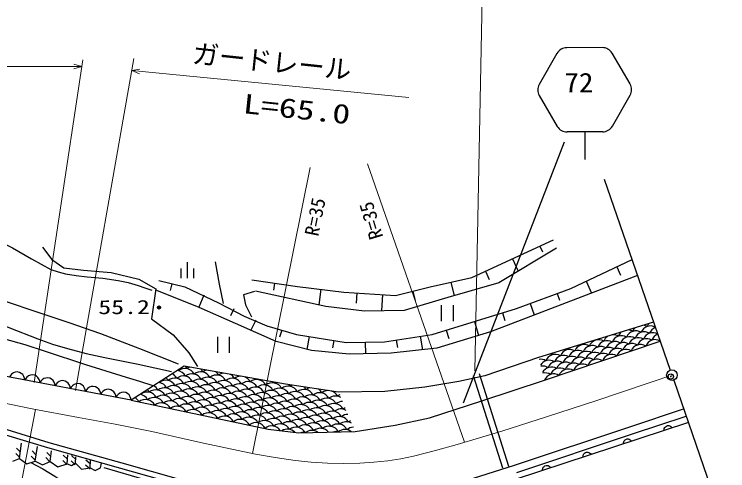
# Model space of a CAD drawing. Units: millimetres, scale not verified. Extents: x 40000 to 680000, y 20000 to 380000.
# Drawn here: x 311650 to 378713, y 277046 to 319973 of the extents above; entities that cross this region are included whole.
import ezdxf
from ezdxf.enums import TextEntityAlignment as Align

# ---------------------------------------------------------------- set-up
doc = ezdxf.new("R2010")
doc.units = ezdxf.units.MM
doc.header["$LTSCALE"] = 1000
doc.header["$PDMODE"] = 32
doc.header["$PDSIZE"] = 500
doc.linetypes.add('CHAIN', pattern=[18.5, 12, -1.5, 3.5, -1.5])
for name, color, linetype, lineweight in [('M-BGD', 7, 'Continuous', 25), ('M-BMK', 2, 'CHAIN', 13), ('M-BMK-OTRS', 5, 'Continuous', 25), ('M-BMK-SRVR', 3, 'Continuous', 25), ('M-STR-HTXT', 7, 'Continuous', 13), ('M-STR-STRC', 7, 'Continuous', 25)]:
    doc.layers.add(name, color=color, linetype=linetype, lineweight=lineweight)
doc.layers.add('M-OTRS', color=6, linetype='Continuous')
doc.styles.add('ＭＳ ゴシック', font='')
doc.styles.get('ＭＳ ゴシック').set_extended_font_data('MS Gothic')

msp = doc.modelspace()

# ---------------------------------------------------------------- linework, layer by layer
at = {"layer": 'M-BGD'}
for p, q in [((354652, 295221), (362326, 298748)), ((362605, 297966), (357185, 294724)), ((361047, 298160), (361291, 297630)), ((327906, 296654), (327911, 295154)), ((358489, 296984), (359023, 295823)), ((363954, 294197), (369718, 296896)), ((327308, 296055), (327311, 295155)), ((328508, 296060), (328511, 295160)), ((355931, 295809), (356284, 295040)), ((368277, 296221), (368648, 295428)), ((350742, 294332), (354652, 295221)), ((370231, 295411), (356420, 290118)), ((325238, 294927), (327680, 294338)), ((326459, 294632), (326302, 293981)), ((333984, 295006), (338267, 294377)), ((336126, 294691), (336029, 294029)), ((357185, 294724), (352403, 293325)), ((352697, 294776), (352990, 293490)), ((365395, 294871), (365917, 293757)), ((329022, 292409), (325058, 294006)), ((327680, 294338), (330862, 292830)), ((340944, 292500), (334310, 293948)), ((338267, 294377), (342643, 293841)), ((340455, 294109), (340276, 292646)), ((342643, 293841), (347477, 293537)), ((343851, 293765), (343790, 292799)), ((347477, 293537), (350742, 294332)), ((349110, 293934), (349326, 293046)), ((358852, 292290), (363954, 294197)), ((329478, 293562), (328987, 292423)), ((346268, 293613), (346172, 292079)), ((352403, 293325), (348311, 292113)), ((362679, 293720), (362915, 293088)), ((332434, 290903), (329022, 292409)), ((330862, 292830), (333260, 291597)), ((344583, 292053), (340944, 292500)), ((351785, 292606), (351790, 291106)), ((352942, 291111), (352936, 292610)), ((360127, 292767), (360529, 291692)), ((332303, 292260), (331977, 291625)), ((348311, 292113), (344583, 292053)), ((350943, 289867), (358852, 292290)), ((357534, 291886), (357754, 291166)), ((333260, 291597), (335381, 290684)), ((334355, 291209), (333873, 290268)), ((354897, 291079), (355297, 289776)), ((336261, 289214), (332434, 290903)), ((335381, 290684), (338192, 289866)), ((371751, 291012), (360940, 287680)), ((336787, 290275), (336592, 289607)), ((338192, 289866), (342844, 289100)), ((346435, 289160), (350943, 289867)), ((356420, 290118), (351362, 288580)), ((352261, 290271), (352500, 289493)), ((330738, 289645), (330744, 288145)), ((331895, 288149), (331890, 289649)), ((339579, 288352), (336261, 289214)), ((339355, 289674), (339156, 288462)), ((341681, 289292), (341570, 288613)), ((342844, 289100), (346435, 289160)), ((344639, 289130), (344658, 288038)), ((347562, 289337), (347671, 288641)), ((349816, 289690), (350014, 288430)), ((361492, 285552), (372365, 289236)), ((351362, 288580), (347083, 288104)), ((343125, 287997), (339579, 288352)), ((347083, 288104), (343125, 287997)), ((360940, 287680), (355868, 285984)), ((327617, 286876), (322633, 283674)), ((337145, 285189), (327617, 286876)), ((322633, 283674), (309776, 286118)), ((355868, 285984), (353422, 285431)), ((357559, 277276), (354818, 285979)), ((358131, 277456), (355390, 286159)), ((342136, 284436), (337145, 285189)), ((353422, 285431), (350250, 284920)), ((355605, 283625), (361492, 285552)), ((346488, 284498), (342136, 284436)), ((350250, 284920), (346488, 284498)), ((322633, 283674), (330038, 282124)), ((350669, 282020), (355605, 283625)), ((369519, 281177), (374569, 282857)), ((330038, 282124), (333305, 281411)), ((347452, 281328), (350669, 282020)), ((369750, 280507), (374801, 282186)), ((333305, 281411), (335529, 280966)), ((343691, 280724), (347452, 281328)), ((375013, 281572), (355979, 275329)), ((358658, 277555), (369519, 281177)), ((310836, 280434), (314764, 279220)), ((310961, 280919), (314905, 279700)), ((335529, 280966), (338387, 280614)), ((338387, 280614), (343691, 280724)), ((358886, 276884), (369750, 280507)), ((314905, 279700), (321757, 277776)), ((312225, 278784), (311849, 279175)), ((312147, 278196), (312338, 279628)), ((313607, 277949), (313827, 279325)), ((314764, 279220), (321622, 277294)), ((312159, 278289), (311783, 278682)), ((313620, 278026), (313253, 278428)), ((313698, 278519), (313332, 278920)), ((315074, 278379), (314700, 278772)), ((315011, 277926), (315148, 278909)), ((316652, 278119), (316261, 278496)), ((316612, 277707), (316693, 278550)), ((317429, 278102), (317036, 278477)), ((317398, 277766), (317452, 278356)), ((311516, 277948), (312147, 278196)), ((312147, 278196), (312815, 277707)), ((312815, 277707), (313607, 277949)), ((313607, 277949), (314303, 277586)), ((314303, 277586), (315011, 277926)), ((315005, 277884), (314631, 278279)), ((315011, 277926), (315757, 277416)), ((315757, 277416), (316612, 277707)), ((316604, 277621), (316213, 278001)), ((316612, 277707), (317020, 277540)), ((317383, 277605), (316991, 277982)), ((317020, 277540), (317398, 277766)), ((317398, 277766), (317975, 277200)), ((318788, 277701), (318375, 278053)), ((318775, 277322), (318800, 278052)), ((319757, 277326), (319840, 277747)), ((321757, 277776), (333519, 274477)), ((317975, 277200), (318775, 277322)), ((318771, 277201), (318358, 277556)), ((318775, 277322), (319267, 277078)), ((319267, 277078), (319757, 277326)), ((333451, 273432), (320106, 277327)), ((321622, 277294), (333591, 273937)), ((352259, 275541), (358658, 277555))]:
    msp.add_line(p, q, dxfattribs=at)
for points in [[(286360, 299105), (289068, 297954), (291795, 296861), (293501, 296238), (295226, 295671), (298223, 294816), (301251, 294015), (303275, 293456), (305281, 292839), (306862, 292283), (308431, 291666), (311128, 290527), (313851, 289442), (315249, 288955), (316663, 288526), (318406, 288084), (320164, 287701), (323289, 287054), (326414, 286376)], [(327073, 287063), (323445, 288517), (319796, 289914), (316819, 290964), (313814, 291961), (310818, 292959), (307841, 294015), (304680, 295211), (301532, 296466), (297940, 297956), (294351, 299478)], [(308120, 299597), (309804, 298835), (311471, 298015), (313274, 296970), (315097, 295984), (315772, 295749), (316478, 295569), (317479, 295392), (318500, 295274), (319968, 295141), (321417, 294948), (322357, 294739), (323287, 294471), (323935, 294260), (324581, 294041)], [(314317, 298063), (315196, 296915), (316304, 296137), (318146, 295913), (320770, 295693), (323351, 295058), (324965, 294143), (324561, 291334), (326592, 289823), (328072, 288125), (328859, 286839)], [(330525, 296696), (330902, 294580), (331277, 292786)], [(334218, 293902), (333207, 293576), (333395, 292656), (333951, 291507)], [(310728, 289452), (312649, 288905), (314553, 288300), (318339, 287044), (322152, 285842), (323412, 285456), (324683, 285068)], [(312633, 285575), (312611, 285750), (312551, 285905), (312442, 286089), (312301, 286204), (312144, 286290), (311922, 286332), (311744, 286310), (311571, 286254), (311401, 286124), (311293, 286000), (311204, 285847)], [(314062, 285304), (314039, 285478), (313980, 285634), (313871, 285817), (313730, 285933), (313572, 286018), (313351, 286060), (313173, 286039), (312999, 285983), (312830, 285852), (312721, 285729), (312633, 285575)], [(315490, 285032), (315468, 285207), (315409, 285362), (315299, 285546), (315158, 285661), (315001, 285747), (314779, 285789), (314601, 285767), (314428, 285711), (314259, 285581), (314150, 285457), (314062, 285304)], [(316919, 284761), (316896, 284935), (316837, 285091), (316728, 285274), (316587, 285390), (316429, 285475), (316208, 285517), (316030, 285496), (315856, 285440), (315687, 285309), (315579, 285186), (315490, 285032)], [(318347, 284489), (318325, 284663), (318266, 284819), (318156, 285003), (318015, 285118), (317858, 285204), (317636, 285246), (317458, 285224), (317285, 285168), (317116, 285038), (317007, 284914), (316919, 284761)], [(319776, 284217), (319753, 284392), (319694, 284548), (319585, 284731), (319444, 284847), (319286, 284932), (319065, 284974), (318887, 284953), (318713, 284897), (318544, 284766), (318436, 284642), (318347, 284489)], [(321204, 283946), (321182, 284120), (321123, 284276), (321013, 284460), (320873, 284575), (320715, 284661), (320493, 284703), (320315, 284681), (320142, 284625), (319973, 284495), (319864, 284371), (319776, 284217)], [(322633, 283674), (322611, 283849), (322551, 284004), (322442, 284188), (322301, 284304), (322143, 284389), (321922, 284431), (321744, 284410), (321571, 284354), (321401, 284223), (321293, 284099), (321204, 283946)], [(372730, 280823), (372731, 280921), (372753, 281010), (372798, 281117), (372866, 281190), (372947, 281246), (373065, 281285), (373163, 281288), (373261, 281269), (373363, 281210), (373433, 281151), (373490, 281073)], [(368923, 279575), (368925, 279672), (368946, 279761), (368991, 279869), (369059, 279942), (369140, 279998), (369258, 280036), (369356, 280039), (369454, 280021), (369556, 279961), (369626, 279902), (369683, 279824)], [(365116, 278326), (365118, 278424), (365139, 278513), (365184, 278620), (365252, 278693), (365333, 278749), (365451, 278787), (365549, 278790), (365647, 278772), (365749, 278713), (365819, 278654), (365876, 278575)], [(313202, 277832), (314349, 277216), (315466, 276547), (316109, 276097), (316722, 275595), (317285, 275049), (317814, 274451), (318369, 273725), (318879, 272958), (319434, 272001), (319940, 271007), (320577, 269586), (321158, 268142), (321345, 267660), (321530, 267177)], [(361309, 277077), (361311, 277175), (361332, 277264), (361377, 277371), (361446, 277444), (361526, 277500), (361644, 277539), (361742, 277542), (361841, 277523), (361942, 277464), (362012, 277405), (362069, 277327)]]:
    msp.add_lwpolyline(points, dxfattribs=at)
for centre, radius in [((325248, 292395), 150), ((325248, 292395), 131), ((325248, 292395), 112), ((325248, 292395), 93.8), ((325248, 292395), 75), ((325248, 292395), 56.3), ((325248, 292394), 37.5), ((325248, 292395), 18.8)]:
    msp.add_circle(centre, radius, dxfattribs=at)
for centre, radius, start, end in [((370650, 289826), 928, 136.52004, 159.37288), ((371438, 289735), 928, 58.85875, 159.37288), ((370650, 289826), 928, 58.07092, 77.73251), ((372009, 290287), 928, 141.21182, 159.37288), ((372227, 289644), 928, 109.22197, 159.37288), ((368720, 288814), 928, 58.07092, 159.37288), ((367931, 288905), 928, 58.07092, 90.34188), ((369291, 289366), 928, 131.01513, 159.37288), ((370079, 289275), 928, 58.07092, 159.37288), ((369291, 289366), 928, 58.07092, 83.23741), ((370868, 289183), 928, 58.07092, 159.37288), ((371656, 289092), 928, 58.46648, 159.37288), ((372445, 289001), 928, 108.97194, 159.37288), ((366572, 288445), 928, 58.07092, 159.37288), ((367361, 288353), 928, 58.07092, 159.37288), ((367931, 288905), 928, 123.91067, 159.37288), ((368149, 288262), 928, 58.07092, 159.37288), ((368938, 288171), 928, 58.07092, 159.37288), ((369509, 288723), 928, 58.07092, 159.37288), ((370297, 288631), 928, 58.07092, 159.37288), ((371086, 288540), 928, 58.07092, 159.37288), ((371874, 288449), 928, 58.07092, 159.37288), ((363854, 287523), 928, 58.07092, 159.37288), ((363066, 287615), 928, 58.07092, 65.05501), ((364425, 288075), 928, 152.75969, 159.37288), ((365213, 287984), 928, 58.07092, 159.37288), ((366002, 287893), 928, 58.07092, 159.37288), ((366790, 287801), 928, 58.07092, 159.37288), ((367579, 287710), 928, 58.07092, 159.37288), ((368367, 287619), 928, 58.07092, 159.37288), ((369156, 287528), 928, 58.07092, 159.37288), ((369727, 288080), 928, 58.07092, 159.37288), ((370515, 287988), 928, 58.07092, 159.37288), ((362495, 287063), 928, 58.07092, 159.37288), ((361707, 287154), 928, 58.07092, 68.88187), ((363066, 287615), 928, 149.19754, 159.37288), ((363284, 286972), 928, 58.07092, 159.37288), ((364072, 286880), 928, 58.07092, 159.37288), ((364643, 287432), 928, 58.07092, 159.37288), ((364861, 286789), 928, 58.07092, 159.37288), ((365431, 287341), 928, 58.07092, 159.37288), ((366220, 287250), 928, 58.07092, 159.37288), ((367008, 287158), 928, 58.07092, 159.37288), ((367797, 287067), 928, 58.07092, 159.37288), ((361136, 286602), 928, 58.07092, 99.52928), ((361925, 286511), 928, 58.07092, 149.82567), ((362713, 286420), 928, 58.07092, 159.37288), ((363502, 286328), 928, 58.07092, 159.37288), ((364290, 286237), 928, 58.07092, 159.37288), ((365079, 286146), 928, 58.07092, 159.37288), ((365649, 286698), 928, 58.07092, 159.37288), ((366438, 286606), 928, 58.07092, 159.37288), ((326879, 285496), 971, 26.99215, 84.4508), ((327694, 285695), 971, 26.99215, 129.36288), ((327028, 286205), 971, 26.99215, 41.80831), ((328508, 285895), 971, 113.36202, 129.36288), ((328508, 285895), 971, 26.99215, 46.55132), ((329990, 285585), 971, 107.92843, 129.36288), ((361354, 285959), 928, 58.07092, 102.59612), ((362143, 285868), 928, 58.07092, 154.36248), ((362931, 285776), 928, 58.07092, 159.37288), ((363720, 285685), 928, 58.07092, 159.37288), ((325249, 285096), 971, 26.99215, 45.67039), ((326731, 284786), 971, 26.99215, 129.36288), ((326064, 285296), 971, 26.99215, 63.02498), ((327545, 284986), 971, 26.99215, 129.36288), ((328360, 285186), 971, 26.99215, 129.36288), ((329175, 285386), 971, 26.99215, 129.36288), ((329841, 284876), 971, 26.99215, 129.36288), ((330656, 285075), 971, 26.99215, 129.36288), ((329990, 285585), 971, 26.99215, 51.98491), ((331471, 285275), 971, 101.27714, 129.36288), ((332137, 284765), 971, 26.99215, 129.36288), ((331471, 285275), 971, 26.99215, 58.6362), ((332952, 284965), 971, 91.45117, 129.36288), ((332952, 284965), 971, 26.99215, 68.46217), ((361572, 285316), 928, 58.07092, 105.65741), ((362361, 285225), 928, 58.07092, 159.37288), ((324286, 284187), 971, 26.99215, 61.12184), ((325101, 284387), 971, 26.99215, 81.84663), ((325916, 284587), 971, 26.99215, 129.36288), ((326582, 284077), 971, 26.99215, 129.36288), ((327397, 284277), 971, 26.99215, 129.36288), ((328212, 284476), 971, 26.99215, 129.36288), ((329026, 284676), 971, 26.99215, 129.36288), ((329693, 284166), 971, 26.99215, 129.36288), ((330507, 284366), 971, 26.99215, 129.36288), ((331322, 284566), 971, 26.99215, 129.36288), ((331988, 284056), 971, 26.99215, 129.36288), ((332803, 284256), 971, 26.99215, 129.36288), ((333618, 284455), 971, 26.99215, 129.36288), ((334433, 284655), 971, 26.99215, 129.36288), ((335099, 284145), 971, 26.99215, 129.36288), ((335914, 284345), 971, 26.99215, 129.36288), ((336728, 284545), 971, 123.24748, 129.36288), ((336728, 284545), 971, 26.99215, 37.46267), ((338209, 284235), 971, 117.51519, 129.36288), ((324138, 283478), 971, 26.99215, 129.36288), ((323471, 283988), 971, 26.99215, 43.97395), ((324953, 283678), 971, 26.99215, 129.36288), ((325767, 283877), 971, 26.99215, 129.36288), ((327248, 283567), 971, 26.99215, 129.36288), ((328063, 283767), 971, 26.99215, 129.36288), ((328878, 283967), 971, 26.99215, 129.36288), ((329544, 283457), 971, 26.99215, 129.36288), ((330359, 283657), 971, 26.99215, 129.36288), ((331174, 283856), 971, 26.99215, 129.36288), ((332655, 283546), 971, 26.99215, 129.36288), ((333469, 283746), 971, 26.99215, 129.36288), ((334284, 283946), 971, 26.99215, 129.36288), ((334950, 283436), 971, 26.99215, 129.36288), ((335765, 283636), 971, 26.99215, 129.36288), ((336580, 283835), 971, 26.99215, 129.36288), ((337395, 284035), 971, 26.99215, 129.36288), ((338061, 283525), 971, 26.99215, 129.36288), ((338876, 283725), 971, 26.99215, 129.36288), ((338209, 284235), 971, 26.99215, 45.34119), ((339691, 283925), 971, 107.7278, 129.36288), ((340357, 283415), 971, 26.99215, 129.36288), ((339691, 283925), 971, 26.99215, 55.12859), ((341172, 283615), 971, 91.41246, 129.36288), ((341172, 283615), 971, 26.99215, 71.44392), ((322508, 283079), 971, 26.99215, 59.25231), ((323989, 282769), 971, 26.99215, 129.36288), ((323323, 283278), 971, 26.99215, 79.37269), ((324804, 282968), 971, 26.99215, 129.36288), ((325619, 283168), 971, 26.99215, 129.36288), ((326434, 283368), 971, 26.99215, 129.36288), ((327100, 282858), 971, 26.99215, 129.36288), ((327915, 283058), 971, 26.99215, 129.36288), ((328729, 283257), 971, 26.99215, 129.36288), ((329396, 282748), 971, 26.99215, 129.36288), ((330210, 282947), 971, 26.99215, 129.36288), ((331025, 283147), 971, 26.99215, 129.36288), ((331840, 283347), 971, 26.99215, 129.36288), ((332506, 282837), 971, 26.99215, 129.36288), ((333321, 283037), 971, 26.99215, 129.36288), ((334136, 283236), 971, 26.99215, 129.36288), ((334802, 282727), 971, 26.99215, 129.36288), ((335617, 282926), 971, 26.99215, 129.36288), ((336431, 283126), 971, 26.99215, 129.36288), ((337246, 283326), 971, 26.99215, 129.36288), ((337913, 282816), 971, 26.99215, 129.36288), ((338727, 283016), 971, 26.99215, 129.36288), ((339542, 283215), 971, 26.99215, 129.36288), ((341023, 282905), 971, 26.99215, 129.36288), ((341838, 283105), 971, 58.3647, 129.36288), ((342653, 283305), 971, 115.06093, 129.36288), ((325470, 282459), 971, 26.99215, 129.36288), ((326285, 282658), 971, 26.99215, 129.36288), ((326951, 282149), 971, 26.99215, 129.36288), ((327766, 282348), 971, 26.99215, 129.36288), ((328581, 282548), 971, 26.99215, 129.36288), ((329247, 282038), 971, 26.99215, 129.36288), ((330062, 282238), 971, 26.99215, 129.36288), ((330877, 282438), 971, 26.99215, 129.36288), ((331691, 282637), 971, 26.99215, 129.36288), ((332358, 282128), 971, 26.99215, 129.36288), ((333172, 282327), 971, 26.99215, 129.36288), ((333987, 282527), 971, 26.99215, 129.36288), ((335468, 282217), 971, 26.99215, 129.36288), ((336283, 282417), 971, 26.99215, 129.36288), ((337098, 282616), 971, 26.99215, 129.36288), ((337764, 282107), 971, 26.99215, 129.36288), ((338579, 282306), 971, 26.99215, 129.36288), ((339394, 282506), 971, 26.99215, 129.36288), ((340208, 282706), 971, 26.99215, 129.36288), ((340875, 282196), 971, 26.99215, 129.36288), ((341689, 282396), 971, 26.99215, 129.36288), ((342504, 282595), 971, 90.22876, 129.36288), ((328432, 281839), 971, 26.99215, 129.36288), ((329913, 281529), 971, 26.99215, 129.36288), ((330728, 281728), 971, 26.99215, 129.36288), ((331543, 281928), 971, 26.99215, 129.36288), ((332209, 281418), 971, 26.99215, 129.36288), ((333024, 281618), 971, 26.99215, 129.36288), ((333839, 281818), 971, 26.99215, 129.36288), ((334653, 282017), 971, 26.99215, 129.36288), ((335320, 281508), 971, 26.99215, 129.36288), ((336135, 281707), 971, 26.99215, 129.36288), ((336949, 281907), 971, 26.99215, 129.36288), ((337616, 281397), 971, 26.99215, 129.36288), ((338430, 281597), 971, 26.99215, 129.36288), ((339245, 281797), 971, 26.99215, 129.36288), ((340060, 281996), 971, 26.99215, 129.36288), ((340726, 281487), 971, 26.99215, 129.36288), ((341541, 281686), 971, 26.99215, 129.36288), ((342356, 281886), 971, 59.01376, 129.36288), ((343022, 281376), 971, 90.64066, 129.36288), ((343170, 282086), 971, 115.44239, 129.36288), ((331394, 281219), 971, 26.99215, 129.36288), ((332061, 280709), 971, 73.14374, 83.02906), ((332876, 280909), 971, 26.99215, 129.36288), ((333690, 281108), 971, 26.99215, 129.36288), ((334505, 281308), 971, 26.99215, 129.36288), ((335171, 280798), 971, 26.99215, 129.36288), ((335986, 280998), 971, 26.99215, 129.36288), ((336801, 281198), 971, 26.99215, 129.36288), ((338282, 280888), 971, 26.99215, 129.36288), ((339097, 281087), 971, 26.99215, 129.36288), ((339911, 281287), 971, 26.99215, 129.36288), ((340578, 280777), 971, 26.99215, 129.36288), ((341392, 280977), 971, 26.99215, 129.36288), ((342207, 281177), 971, 26.99215, 129.36288), ((343688, 280867), 971, 115.82397, 129.36288), ((333542, 280399), 971, 71.70457, 84.46823), ((334357, 280599), 971, 26.99215, 129.36288), ((335023, 280089), 971, 70.53397, 85.63883), ((335838, 280289), 971, 33.77869, 129.36288), ((336652, 280488), 971, 26.99215, 129.36288), ((337467, 280688), 971, 26.99215, 129.36288), ((338133, 280178), 971, 27.49318, 129.36288), ((338948, 280378), 971, 26.99215, 129.36288), ((339763, 280578), 971, 26.99215, 129.36288), ((340429, 280068), 971, 38.48687, 129.36288), ((341244, 280268), 971, 26.99215, 129.36288), ((342059, 280467), 971, 26.99215, 129.36288), ((342873, 280667), 971, 59.65295, 129.36288), ((343540, 280157), 971, 91.05136, 129.36288), ((337319, 279979), 971, 44.5885, 121.36463), ((338800, 279669), 971, 80.35588, 102.02974), ((339614, 279868), 971, 53.75712, 128.6285), ((341910, 279758), 971, 74.30296, 108.08266), ((342725, 279958), 971, 51.43323, 129.36288)]:
    msp.add_arc(centre, radius, start, end, dxfattribs=at)
at = {"layer": 'M-BMK'}
msp.add_lwpolyline([(308974, 283764), (313321, 282880), (317680, 282055), (321130, 281425), (324569, 280737), (329437, 279647), (334328, 278604), (336179, 278280), (338040, 278016), (339559, 277864), (341084, 277773), (342605, 277738), (344128, 277763), (345448, 277841), (346761, 277979), (347975, 278169), (349177, 278417), (351229, 278936), (353266, 279512), (357476, 280782), (361669, 282110), (366409, 283665), (371149, 285255), (372068, 285565), (372996, 285879)], dxfattribs=at)
at = {"layer": 'M-BMK-OTRS'}
for p, q in [((367101, 304469), (373306, 286512)), ((373633, 285566), (378713, 270867))]:
    msp.add_line(p, q, dxfattribs=at)
at = {"layer": 'M-BMK-SRVR'}
for radius in [498, 15]:
    msp.add_circle((373470, 286039), radius, dxfattribs=at)
at = {"layer": 'M-OTRS'}
msp.add_point((373364, 285911), dxfattribs=at)
at = {"layer": 'M-STR-HTXT'}
for p, q in [((354939, 286452), (355685, 324107)), ((313527, 285339), (318107, 315690)), ((317406, 284578), (322892, 315815)), ((318012, 315060), (302674, 315087)), ((322692, 314673), (348753, 312159)), ((353985, 279724), (344860, 305893)), ((334053, 278656), (339472, 305563)), ((313644, 282815), (307918, 253131))]:
    msp.add_line(p, q, dxfattribs=at)
for points in [[(317262, 315277), (318012, 315060), (317261, 314847)], [(323417, 314386), (322692, 314673), (323459, 314814)]]:
    msp.add_lwpolyline(points, dxfattribs=at)
at = {"layer": 'M-STR-STRC'}
for p, q in [((366928, 316837), (363575, 316825)), ((362663, 316293), (360997, 313383)), ((369532, 313415), (367845, 316313)), ((361001, 312327), (362688, 309429)), ((367871, 309449), (369536, 312359)), ((366958, 308917), (363605, 308905)), ((365281, 308911), (365291, 306310)), ((353874, 283417), (363370, 307981))]:
    msp.add_line(p, q, dxfattribs=at)
for centre, start, end in [((363579, 315769), 90.21349, 150.21349), ((366932, 315781), 30.21349, 90.21349), ((361913, 312858), 150.21349, 210.21349), ((368620, 312883), 330.21349, 30.21349), ((363601, 309961), 210.21349, 270.21349), ((366954, 309973), 270.21349, 330.21349)]:
    msp.add_arc(centre, 1056, start, end, dxfattribs=at)

# ---------------------------------------------------------------- texts
at = {"layer": 'M-BGD', "style": 'ＭＳ ゴシック', "width": 1.35}
msp.add_text('55.2', height=1320, rotation=0.213, dxfattribs=at).set_placement((319551, 291374), align=Align.BOTTOM_LEFT)
at = {"layer": 'M-STR-HTXT', "style": 'ＭＳ ゴシック'}
for s, height, rotation, p in [('ガードレール', 1833, 353.913, (328253, 314855)), ('R=35', 1320, 78.613, (340607, 298950)), ('R=35', 1320, 106.813, (346719, 299151))]:
    msp.add_text(s, height=height, rotation=rotation, dxfattribs=at).set_placement(p, align=Align.BOTTOM_LEFT)
at = {"layer": 'M-STR-HTXT', "style": 'ＭＳ ゴシック', "width": 1.35}
msp.add_text('L=65.0', height=1833, rotation=354.013, dxfattribs=at).set_placement((333031, 310134), align=Align.BOTTOM_LEFT)
at = {"layer": 'M-STR-STRC', "style": 'ＭＳ ゴシック', "width": 1.1}
msp.add_text('72', height=1833, rotation=0.213, dxfattribs=at).set_placement((363355, 312078), align=Align.BOTTOM_LEFT)

doc.saveas('drawing.dxf')
